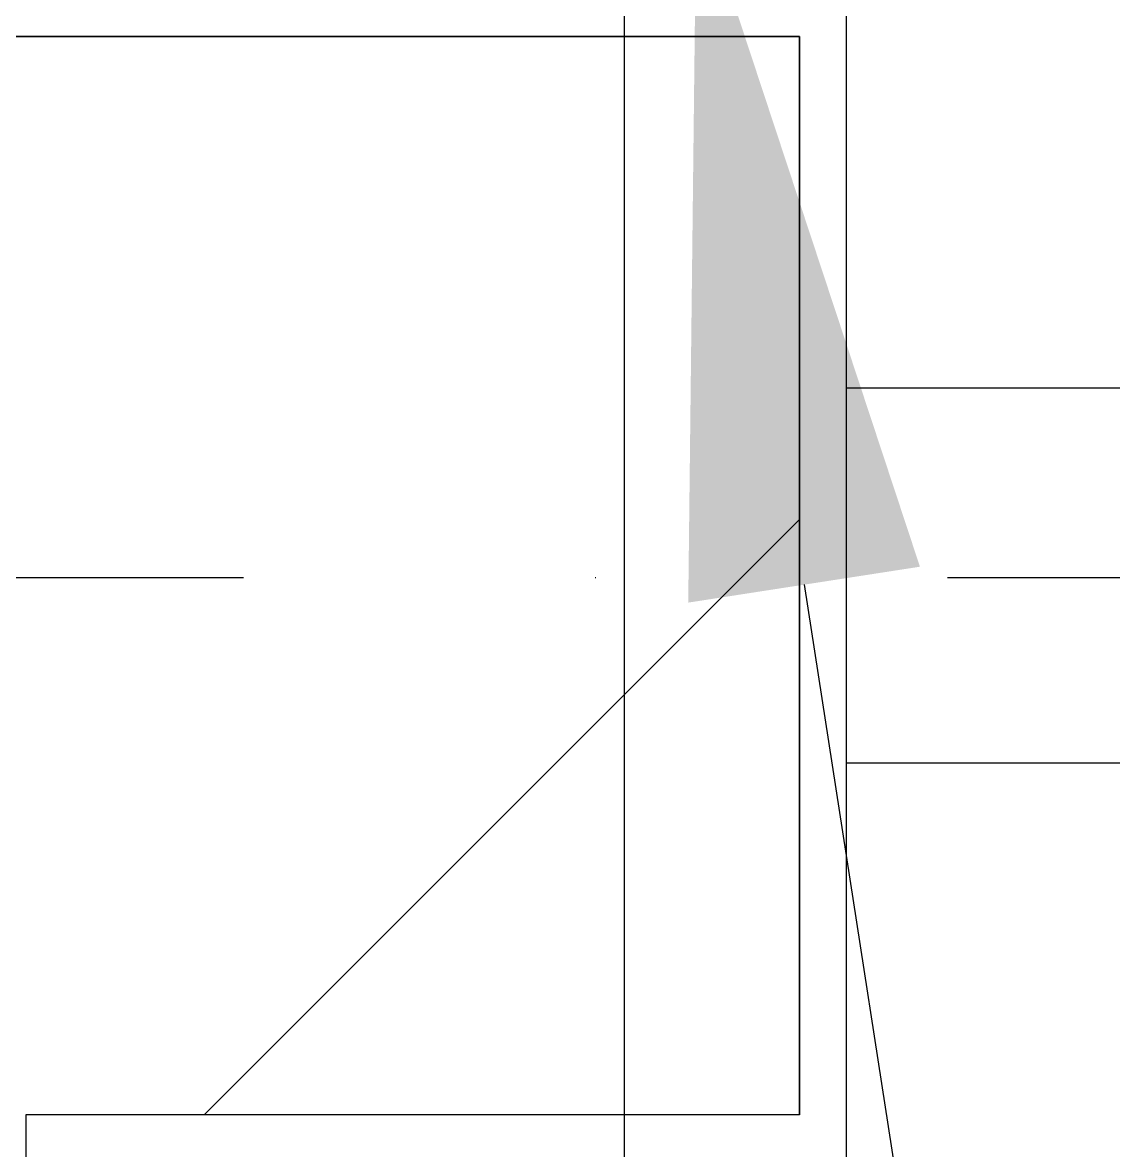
# Model space of a CAD drawing. Extents: x -437689 to -407696, y -55787 to -37037.
# Drawn here: x -433647.1 to -433530.8, y -50191.4 to -50071.1 of the extents above; entities that cross this region are included whole.
import ezdxf

# ---------------------------------------------------------------- set-up
doc = ezdxf.new("R2010")
doc.units = 0
doc.header["$LTSCALE"] = 150
doc.header["$MEASUREMENT"] = 0
doc.linetypes.add('DASHDOT', pattern=[1, 0.5, -0.25, 0, -0.25])
for name, color, linetype in [('DR', 6, 'CONTINUOUS'), ('GRID', 252, 'DASHDOT'), ('WALL', 7, 'CONTINUOUS'), ('WIN-1', 56, 'CONTINUOUS')]:
    doc.layers.add(name, color=color, linetype=linetype)

msp = doc.modelspace()

# ---------------------------------------------------------------- linework, layer by layer
at = {"layer": 'DR', "linetype": 'CONTINUOUS', "ltscale": 900}
msp.add_line((-433582.93, -51584.67), (-433582.93, -50067.5), dxfattribs=at)
msp.add_lwpolyline([(-433563.76, -50131.06), (-433469.95, -50736.48), (-432947.83, -50736.48), (-432947.83, -50736.48)], dxfattribs=at)
msp.add_solid([(-433576.12, -50132.98), (-433575.25, -50056.95), (-433551.41, -50129.15)], dxfattribs=at)
at = {"layer": 'GRID'}
msp.add_line((-432722.96, -50130.33), (-436475.27, -50130.33), dxfattribs=at)
at = {"layer": 'WALL', "color": 9, "linetype": 'DASHDOT', "ltscale": 900}
for p, q in [((-433559.26, -50192.61), (-433559.26, -50067.61)), ((-433627.75, -50187.61), (-433564.26, -50124.12))]:
    msp.add_line(p, q, dxfattribs=at)
at = {"layer": 'WALL'}
for p, q in [((-433564.26, -50072.61), (-433780.51, -50072.61)), ((-433646.76, -50187.61), (-433646.76, -50920.11)), ((-433646.76, -50187.61), (-433646.76, -50920.11)), ((-433564.26, -50187.61), (-433646.76, -50187.61))]:
    msp.add_line(p, q, dxfattribs=at)
at = {"layer": 'WALL', "linetype": 'DASHDOT', "ltscale": 900}
for p, q in [((-433780.51, -50072.61), (-433564.26, -50072.61)), ((-433564.26, -50187.61), (-433564.26, -50072.61)), ((-433564.26, -50072.61), (-433564.26, -50187.61)), ((-433564.26, -50187.61), (-433646.76, -50187.61)), ((-433646.76, -50187.61), (-433646.76, -50920.11))]:
    msp.add_line(p, q, dxfattribs=at)
at = {"layer": 'WALL', "linetype": 'CONTINUOUS', "ltscale": 900}
msp.add_line((-433559.26, -50190.22), (-433559.26, -50072.61), dxfattribs=at)
at = {"layer": 'WIN-1'}
for p, q in [((-433259.26, -50110.11), (-433559.26, -50110.11)), ((-433259.26, -50150.11), (-433559.26, -50150.11))]:
    msp.add_line(p, q, dxfattribs=at)

doc.saveas('drawing.dxf')
